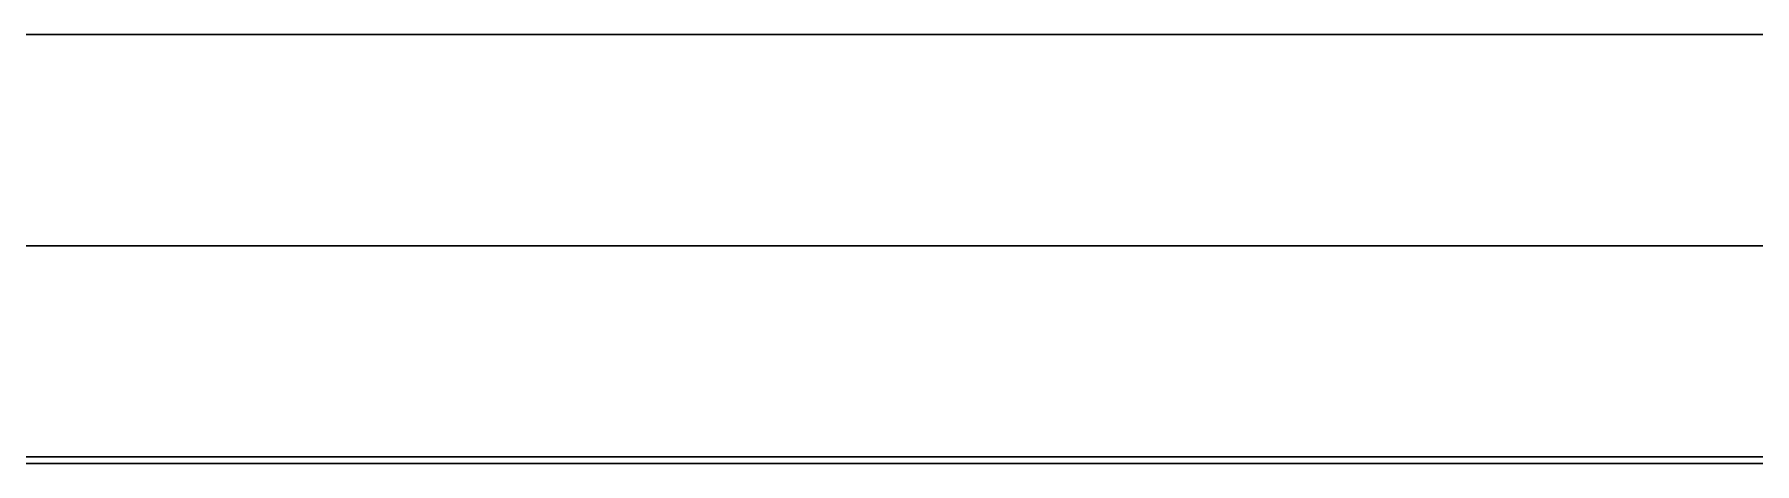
# Model space of a CAD drawing. Header units: inches. Extents: x 0 to 240, y -6 to 240.
# Drawn here: x 148.79 to 156.95, y -6.28 to -4.25 of the extents above; entities that cross this region are included whole.
import ezdxf

# ---------------------------------------------------------------- set-up
doc = ezdxf.new("R2010")
doc.units = ezdxf.units.IN
doc.header["$MEASUREMENT"] = 0
doc.layers.add('MODEL$frame-a', color=252, linetype='Continuous', true_color=0x696969)
doc.layers.add('MODEL$perf-pan', color=7, linetype='Continuous', true_color=0x646464)

msp = doc.modelspace()

# ---------------------------------------------------------------- linework, layer by layer
at = {"layer": 'MODEL$frame-a'}
for points in [[(80, -4.25, 576), (160, -4.25, 576)], [(160, -4.25, 432), (80, -4.25, 432)], [(80, -4.25, 432), (160, -4.25, 432)], [(160, -4.25, 288), (80, -4.25, 288)], [(80, -4.25, 288), (160, -4.25, 288)], [(160, -4.25, 144), (80, -4.25, 144)], [(82, -4.25, 434), (158, -4.25, 434)], [(158, -4.25, 574), (82, -4.25, 574)], [(82, -4.25, 290), (158, -4.25, 290)], [(158, -4.25, 430), (82, -4.25, 430)], [(82, -4.25, 146), (158, -4.25, 146)], [(158, -4.25, 286), (82, -4.25, 286)], [(80, -5.25, 576), (160, -5.25, 576)], [(160, -5.25, 432), (80, -5.25, 432)], [(80, -5.25, 432), (160, -5.25, 432)], [(160, -5.25, 288), (80, -5.25, 288)], [(80, -5.25, 288), (160, -5.25, 288)], [(160, -5.25, 144), (80, -5.25, 144)], [(82, -5.25, 434), (158, -5.25, 434)], [(158, -5.25, 574), (82, -5.25, 574)], [(82, -5.25, 290), (158, -5.25, 290)], [(158, -5.25, 430), (82, -5.25, 430)], [(82, -5.25, 146), (158, -5.25, 146)], [(158, -5.25, 286), (82, -5.25, 286)], [(80, -6.25, 576), (160, -6.25, 576)], [(160, -6.25, 432), (80, -6.25, 432)], [(80, -6.25, 432), (160, -6.25, 432)], [(160, -6.25, 288), (80, -6.25, 288)], [(80, -6.25, 288), (160, -6.25, 288)], [(160, -6.25, 144), (80, -6.25, 144)], [(82, -6.25, 434), (158, -6.25, 434)], [(158, -6.25, 574), (82, -6.25, 574)], [(82, -6.25, 290), (158, -6.25, 290)], [(158, -6.25, 430), (82, -6.25, 430)], [(82, -6.25, 146), (158, -6.25, 146)], [(158, -6.25, 286), (82, -6.25, 286)]]:
    msp.add_open_spline(points, degree=1, dxfattribs=at)
at = {"layer": 'MODEL$perf-pan'}
for p, q in [((80.5, -6.2812, 432.5), (159.5, -6.2812, 432.5)), ((159.5, -6.2812, 575.5), (80.5, -6.2812, 575.5)), ((80.5, -6.2812, 288.5), (159.5, -6.2812, 288.5)), ((159.5, -6.2812, 431.5), (80.5, -6.2812, 431.5)), ((80.5, -6.2812, 144.5), (159.5, -6.2812, 144.5)), ((159.5, -6.2812, 287.5), (80.5, -6.2812, 287.5)), ((148.9829, -6.2812, 216), (153.4102, -6.2812, 216)), ((149.3472, -6.2812, 360), (152.9567, -6.2812, 360)), ((149.6722, -6.2812, 504), (152.6792, -6.2812, 504)), ((155.8718, -6.2812, 216), (159.5, -6.2812, 216)), ((156.3253, -6.2812, 360), (159.5, -6.2812, 360)), ((156.6028, -6.2812, 504), (159.5, -6.2812, 504))]:
    msp.add_line(p, q, dxfattribs=at)
for points in [[(150.0059, -6.2812, 565.3239), (147.7128, -6.2812, 566.6478)], [(149.9866, -6.2812, 553.3128), (147.7128, -6.2812, 554.6255)], [(149.9982, -6.2812, 541.3194), (147.7128, -6.2812, 542.6389)], [(150.0408, -6.2812, 529.344), (147.7128, -6.2812, 530.6881)], [(149.9027, -6.2812, 517.2644), (147.7128, -6.2812, 518.5287)], [(149.6722, -6.2812, 505.1312), (147.7128, -6.2812, 506.2625)], [(149.4416, -6.2812, 492.9981), (147.7128, -6.2812, 493.9962)], [(149.211, -6.2812, 480.865), (147.7128, -6.2812, 481.7299)], [(148.9804, -6.2812, 468.7318), (147.7128, -6.2812, 469.4637)], [(148.9835, -6.2812, 444.7336), (147.7128, -6.2812, 445.4673)], [(147.7128, -6.2812, 561.3522), (150.0059, -6.2812, 562.6761)], [(147.7128, -6.2812, 549.3745), (149.9866, -6.2812, 550.6872)], [(147.7128, -6.2812, 537.3611), (149.9982, -6.2812, 538.6806)], [(147.7128, -6.2812, 525.3119), (150.0408, -6.2812, 526.656)], [(147.7128, -6.2812, 513.4713), (149.9027, -6.2812, 514.7356)], [(147.7128, -6.2812, 501.7375), (149.6722, -6.2812, 502.8688)], [(147.7128, -6.2812, 490.0038), (149.4416, -6.2812, 491.0019)], [(147.7128, -6.2812, 478.2701), (149.211, -6.2812, 479.135)], [(147.7128, -6.2812, 466.5363), (148.9804, -6.2812, 467.2682)], [(147.7128, -6.2812, 442.5327), (148.9835, -6.2812, 443.2664)], [(149.098, -6.2812, 420.7997), (147.7128, -6.2812, 421.5995)], [(148.9088, -6.2812, 408.6905), (147.7128, -6.2812, 409.381)], [(148.9708, -6.2812, 384.7263), (147.7128, -6.2812, 385.4526)], [(149.1595, -6.2812, 372.8352), (147.7128, -6.2812, 373.6704)], [(149.3472, -6.2812, 360.9436), (147.7128, -6.2812, 361.8873)], [(149.5335, -6.2812, 349.0512), (147.7128, -6.2812, 350.1023)], [(149.7175, -6.2812, 337.1574), (147.7128, -6.2812, 338.3148)], [(149.8989, -6.2812, 325.2621), (147.7128, -6.2812, 326.5242)], [(150.077, -6.2812, 313.365), (147.7128, -6.2812, 314.73)], [(149.9495, -6.2812, 301.2914), (147.7128, -6.2812, 302.5827)], [(147.7128, -6.2812, 418.4005), (149.098, -6.2812, 419.2003)], [(147.7128, -6.2812, 406.619), (148.9088, -6.2812, 407.3095)], [(147.7128, -6.2812, 382.5474), (148.9708, -6.2812, 383.2737)], [(147.7128, -6.2812, 370.3296), (149.1595, -6.2812, 371.1648)], [(147.7128, -6.2812, 358.1127), (149.3472, -6.2812, 359.0564)], [(147.7128, -6.2812, 345.8977), (149.5335, -6.2812, 346.9488)], [(147.7128, -6.2812, 333.6852), (149.7175, -6.2812, 334.8426)], [(147.7128, -6.2812, 321.4758), (149.8989, -6.2812, 322.7379)], [(147.7128, -6.2812, 309.27), (150.077, -6.2812, 310.635)], [(147.7128, -6.2812, 297.4173), (149.9495, -6.2812, 298.7086)], [(149.534, -6.2812, 277.0515), (147.7128, -6.2812, 278.103)], [(149.33, -6.2812, 264.9337), (147.7128, -6.2812, 265.8674)], [(149.1263, -6.2812, 252.8161), (147.7128, -6.2812, 253.6322)], [(148.9232, -6.2812, 240.6988), (147.7128, -6.2812, 241.3977)], [(148.9829, -6.2812, 216.7333), (147.7128, -6.2812, 217.4666)], [(149.1787, -6.2812, 204.8463), (147.7128, -6.2812, 205.6926)], [(149.3649, -6.2812, 192.9538), (147.7128, -6.2812, 193.9076)], [(149.5407, -6.2812, 181.0553), (147.7128, -6.2812, 182.1106)], [(149.7126, -6.2812, 169.1546), (147.7128, -6.2812, 170.3091)], [(149.8851, -6.2812, 157.2542), (147.7128, -6.2812, 158.5084)], [(147.7128, -6.2812, 273.897), (149.534, -6.2812, 274.9485)], [(147.7128, -6.2812, 262.1326), (149.33, -6.2812, 263.0663)], [(147.7128, -6.2812, 250.3678), (149.1263, -6.2812, 251.1839)], [(147.7128, -6.2812, 238.6023), (148.9232, -6.2812, 239.3012)], [(147.7128, -6.2812, 214.5334), (148.9829, -6.2812, 215.2667)], [(147.7128, -6.2812, 202.3074), (149.1787, -6.2812, 203.1537)], [(147.7128, -6.2812, 190.0924), (149.3649, -6.2812, 191.0462)], [(147.7128, -6.2812, 177.8894), (149.5407, -6.2812, 178.9447)], [(147.7128, -6.2812, 165.6909), (149.7126, -6.2812, 166.8454)], [(147.7128, -6.2812, 153.4916), (149.8851, -6.2812, 154.7458)], [(148.7981, -6.2812, 568.6266), (151.1769, -6.2812, 567.2532)], [(148.7981, -6.2812, 571.3734), (148.7981, -6.2812, 568.6266)], [(151.1769, -6.2812, 572.7468), (148.7981, -6.2812, 571.3734)], [(148.8086, -6.2812, 532.6326), (151.1769, -6.2812, 531.2653)], [(148.8086, -6.2812, 535.3674), (148.8086, -6.2812, 532.6326)], [(151.1769, -6.2812, 536.7347), (148.8086, -6.2812, 535.3674)], [(148.8309, -6.2812, 556.6455), (151.1769, -6.2812, 555.2911)], [(148.8309, -6.2812, 559.3545), (148.8309, -6.2812, 556.6455)], [(151.1769, -6.2812, 560.7089), (148.8309, -6.2812, 559.3545)], [(148.8313, -6.2812, 304.6457), (151.1769, -6.2812, 303.2915)], [(148.8313, -6.2812, 307.3543), (148.8313, -6.2812, 304.6457)], [(151.1769, -6.2812, 308.7085), (148.8313, -6.2812, 307.3543)], [(148.8348, -6.2812, 544.6478), (151.1769, -6.2812, 543.2955)], [(148.8348, -6.2812, 547.3522), (148.8348, -6.2812, 544.6478)], [(151.1769, -6.2812, 548.7045), (148.8348, -6.2812, 547.3522)], [(148.8703, -6.2812, 520.6683), (151.1769, -6.2812, 519.3365)], [(148.8703, -6.2812, 523.3317), (148.8703, -6.2812, 520.6683)], [(151.1769, -6.2812, 524.6635), (148.8703, -6.2812, 523.3317)], [(148.8714, -6.2812, 316.6689), (151.1769, -6.2812, 315.3379)], [(148.8714, -6.2812, 319.3311), (148.8714, -6.2812, 316.6689)], [(151.1769, -6.2812, 320.6621), (148.8714, -6.2812, 319.3311)], [(148.9088, -6.2812, 407.3095), (148.9088, -6.2812, 408.6905)], [(148.9232, -6.2812, 239.3012), (148.9232, -6.2812, 240.6988)], [(148.9483, -6.2812, 148.7133), (151.1769, -6.2812, 147.4266)], [(148.9483, -6.2812, 151.2867), (148.9483, -6.2812, 148.7133)], [(151.1769, -6.2812, 152.5734), (148.9483, -6.2812, 151.2867)], [(148.9708, -6.2812, 383.2737), (148.9708, -6.2812, 384.7263)], [(148.9804, -6.2812, 467.2682), (148.9804, -6.2812, 468.7318)], [(148.9829, -6.2812, 215.2667), (148.9829, -6.2812, 216.7333)], [(148.9835, -6.2812, 443.2664), (148.9835, -6.2812, 444.7336)], [(149.0367, -6.2812, 292.7643), (151.1769, -6.2812, 291.5287)], [(149.0367, -6.2812, 295.2357), (149.0367, -6.2812, 292.7643)], [(151.1769, -6.2812, 296.4713), (149.0367, -6.2812, 295.2357)], [(149.0529, -6.2812, 328.7737), (151.1769, -6.2812, 327.5474)], [(149.0529, -6.2812, 331.2263), (149.0529, -6.2812, 328.7737)], [(151.1769, -6.2812, 332.4526), (149.0529, -6.2812, 331.2263)], [(149.098, -6.2812, 419.2003), (149.098, -6.2812, 420.7997)], [(149.1009, -6.2812, 508.8014), (151.1769, -6.2812, 507.6028)], [(149.1009, -6.2812, 511.1986), (149.1009, -6.2812, 508.8014)], [(151.1769, -6.2812, 512.3972), (149.1009, -6.2812, 511.1986)], [(149.1231, -6.2812, 160.8142), (151.1769, -6.2812, 159.6285)], [(149.1231, -6.2812, 163.1858), (149.1231, -6.2812, 160.8142)], [(151.1769, -6.2812, 164.3715), (149.1231, -6.2812, 163.1858)], [(149.1263, -6.2812, 251.1839), (149.1263, -6.2812, 252.8161)], [(149.1595, -6.2812, 371.1648), (149.1595, -6.2812, 372.8352)], [(149.1787, -6.2812, 203.1537), (149.1787, -6.2812, 204.8463)], [(149.211, -6.2812, 479.135), (149.211, -6.2812, 480.865)], [(149.2371, -6.2812, 340.88), (151.1769, -6.2812, 339.7601)], [(149.2371, -6.2812, 343.12), (149.2371, -6.2812, 340.88)], [(151.1769, -6.2812, 344.2399), (149.2371, -6.2812, 343.12)], [(149.2465, -6.2812, 280.8855), (151.1769, -6.2812, 279.771)], [(149.2465, -6.2812, 283.1145), (149.2465, -6.2812, 280.8855)], [(151.1769, -6.2812, 284.229), (149.2465, -6.2812, 283.1145)], [(149.2956, -6.2812, 172.9138), (151.1769, -6.2812, 171.8276)], [(149.2956, -6.2812, 175.0862), (149.2956, -6.2812, 172.9138)], [(151.1769, -6.2812, 176.1724), (149.2956, -6.2812, 175.0862)], [(149.33, -6.2812, 263.0663), (149.33, -6.2812, 264.9337)], [(149.3315, -6.2812, 496.9346), (151.1769, -6.2812, 495.8691)], [(149.3315, -6.2812, 499.0654), (149.3315, -6.2812, 496.9346)], [(151.1769, -6.2812, 500.1309), (149.3315, -6.2812, 499.0654)], [(149.3472, -6.2812, 359.0564), (149.3472, -6.2812, 360.9436)], [(149.3649, -6.2812, 191.0462), (149.3649, -6.2812, 192.9538)], [(149.4235, -6.2812, 352.9877), (151.1769, -6.2812, 351.9754)], [(149.4235, -6.2812, 355.0123), (149.4235, -6.2812, 352.9877)], [(151.1769, -6.2812, 356.0246), (149.4235, -6.2812, 355.0123)], [(149.4416, -6.2812, 491.0019), (149.4416, -6.2812, 492.9981)], [(149.4499, -6.2812, 269.0029), (151.1769, -6.2812, 268.0058)], [(149.4499, -6.2812, 270.9971), (149.4499, -6.2812, 269.0029)], [(151.1769, -6.2812, 271.9942), (149.4499, -6.2812, 270.9971)], [(149.4675, -6.2812, 185.0131), (151.1769, -6.2812, 184.0262)], [(149.4675, -6.2812, 186.9869), (149.4675, -6.2812, 185.0131)], [(151.1769, -6.2812, 187.9738), (149.4675, -6.2812, 186.9869)], [(149.5335, -6.2812, 346.9488), (149.5335, -6.2812, 349.0512)], [(149.534, -6.2812, 274.9485), (149.534, -6.2812, 277.0515)], [(149.5407, -6.2812, 178.9447), (149.5407, -6.2812, 181.0553)], [(149.5621, -6.2812, 485.0677), (151.1769, -6.2812, 484.1354)], [(149.5621, -6.2812, 486.9323), (149.5621, -6.2812, 485.0677)], [(151.1769, -6.2812, 487.8646), (149.5621, -6.2812, 486.9323)], [(149.6114, -6.2812, 365.0962), (151.1769, -6.2812, 364.1923)], [(149.6114, -6.2812, 366.9038), (149.6114, -6.2812, 365.0962)], [(151.1769, -6.2812, 367.8077), (149.6114, -6.2812, 366.9038)], [(149.6434, -6.2812, 197.1146), (151.1769, -6.2812, 196.2293)], [(149.6434, -6.2812, 198.8854), (149.6434, -6.2812, 197.1146)], [(151.1769, -6.2812, 199.7707), (149.6434, -6.2812, 198.8854)], [(149.6528, -6.2812, 257.12), (151.1769, -6.2812, 256.2401)], [(149.6528, -6.2812, 258.88), (149.6528, -6.2812, 257.12)], [(151.1769, -6.2812, 259.7599), (149.6528, -6.2812, 258.88)], [(149.6722, -6.2812, 502.8688), (149.6722, -6.2812, 505.1312)], [(149.7126, -6.2812, 166.8454), (149.7126, -6.2812, 169.1546)], [(149.7175, -6.2812, 334.8426), (149.7175, -6.2812, 337.1574)], [(149.7219, -6.2812, 425.16), (151.1769, -6.2812, 424.3199)], [(149.7219, -6.2812, 426.84), (149.7219, -6.2812, 425.16)], [(151.1769, -6.2812, 427.6801), (149.7219, -6.2812, 426.84)], [(149.7922, -6.2812, 437.2005), (151.1769, -6.2812, 436.401)], [(149.7922, -6.2812, 438.7995), (149.7922, -6.2812, 437.2005)], [(151.1769, -6.2812, 439.599), (149.7922, -6.2812, 438.7995)], [(149.7927, -6.2812, 473.2009), (151.1769, -6.2812, 472.4017)], [(149.7927, -6.2812, 474.7991), (149.7927, -6.2812, 473.2009)], [(151.1769, -6.2812, 475.5983), (149.7927, -6.2812, 474.7991)], [(149.8002, -6.2812, 377.2052), (151.1769, -6.2812, 376.4103)], [(149.8002, -6.2812, 378.7948), (149.8002, -6.2812, 377.2052)], [(151.1769, -6.2812, 379.5897), (149.8002, -6.2812, 378.7948)], [(149.8284, -6.2812, 209.2214), (151.1769, -6.2812, 208.4429)], [(149.8284, -6.2812, 210.7786), (149.8284, -6.2812, 209.2214)], [(151.1769, -6.2812, 211.5571), (149.8284, -6.2812, 210.7786)], [(149.8548, -6.2812, 245.2367), (151.1769, -6.2812, 244.4734)], [(149.8548, -6.2812, 246.7633), (149.8548, -6.2812, 245.2367)], [(151.1769, -6.2812, 247.5266), (149.8548, -6.2812, 246.7633)], [(149.8851, -6.2812, 154.7458), (149.8851, -6.2812, 157.2542)], [(149.8989, -6.2812, 322.7379), (149.8989, -6.2812, 325.2621)], [(149.9027, -6.2812, 514.7356), (149.9027, -6.2812, 517.2644)], [(149.9105, -6.2812, 413.2688), (151.1769, -6.2812, 412.5376)], [(149.9105, -6.2812, 414.7312), (149.9105, -6.2812, 413.2688)], [(151.1769, -6.2812, 415.4624), (149.9105, -6.2812, 414.7312)], [(149.9495, -6.2812, 298.7086), (149.9495, -6.2812, 301.2914)], [(149.9866, -6.2812, 550.6872), (149.9866, -6.2812, 553.3128)], [(149.9894, -6.2812, 389.3144), (151.1769, -6.2812, 388.6288)], [(149.9894, -6.2812, 390.6856), (149.9894, -6.2812, 389.3144)], [(151.1769, -6.2812, 391.3712), (149.9894, -6.2812, 390.6856)], [(149.9982, -6.2812, 538.6806), (149.9982, -6.2812, 541.3194)], [(150.0059, -6.2812, 562.6761), (150.0059, -6.2812, 565.3239)], [(150.0219, -6.2812, 221.3332), (151.1769, -6.2812, 220.6663)], [(150.0219, -6.2812, 222.6668), (150.0219, -6.2812, 221.3332)], [(151.1769, -6.2812, 223.3337), (150.0219, -6.2812, 222.6668)], [(150.0228, -6.2812, 449.3337), (151.1769, -6.2812, 448.6673)], [(150.0228, -6.2812, 450.6663), (150.0228, -6.2812, 449.3337)], [(151.1769, -6.2812, 451.3327), (150.0228, -6.2812, 450.6663)], [(150.0234, -6.2812, 461.334), (151.1769, -6.2812, 460.668)], [(150.0234, -6.2812, 462.666), (150.0234, -6.2812, 461.334)], [(151.1769, -6.2812, 463.332), (150.0234, -6.2812, 462.666)], [(150.0408, -6.2812, 526.656), (150.0408, -6.2812, 529.344)], [(150.0555, -6.2812, 233.3525), (151.1769, -6.2812, 232.7051)], [(150.0555, -6.2812, 234.6475), (150.0555, -6.2812, 233.3525)], [(151.1769, -6.2812, 235.2949), (150.0555, -6.2812, 234.6475)], [(150.077, -6.2812, 310.635), (150.077, -6.2812, 313.365)], [(150.0996, -6.2812, 401.378), (151.1769, -6.2812, 400.756)], [(150.0996, -6.2812, 402.622), (150.0996, -6.2812, 401.378)], [(151.1769, -6.2812, 403.244), (150.0996, -6.2812, 402.622)], [(153.5557, -6.2812, 571.3734), (151.1769, -6.2812, 572.7468)], [(153.5229, -6.2812, 559.3545), (151.1769, -6.2812, 560.7089)], [(153.5191, -6.2812, 547.3522), (151.1769, -6.2812, 548.7045)], [(153.5452, -6.2812, 535.3674), (151.1769, -6.2812, 536.7347)], [(153.4836, -6.2812, 523.3317), (151.1769, -6.2812, 524.6635)], [(153.2529, -6.2812, 511.1986), (151.1769, -6.2812, 512.3972)], [(153.0223, -6.2812, 499.0654), (151.1769, -6.2812, 500.1309)], [(152.7917, -6.2812, 486.9323), (151.1769, -6.2812, 487.8646)], [(152.5611, -6.2812, 474.7991), (151.1769, -6.2812, 475.5983)], [(152.3305, -6.2812, 462.666), (151.1769, -6.2812, 463.332)], [(152.331, -6.2812, 450.6663), (151.1769, -6.2812, 451.3327)], [(152.5617, -6.2812, 438.7995), (151.1769, -6.2812, 439.599)], [(151.1769, -6.2812, 567.2532), (153.5557, -6.2812, 568.6266)], [(151.1769, -6.2812, 555.2911), (153.5229, -6.2812, 556.6455)], [(151.1769, -6.2812, 543.2955), (153.5191, -6.2812, 544.6478)], [(151.1769, -6.2812, 531.2653), (153.5452, -6.2812, 532.6326)], [(151.1769, -6.2812, 519.3365), (153.4836, -6.2812, 520.6683)], [(151.1769, -6.2812, 507.6028), (153.2529, -6.2812, 508.8014)], [(151.1769, -6.2812, 495.8691), (153.0223, -6.2812, 496.9346)], [(151.1769, -6.2812, 484.1354), (152.7917, -6.2812, 485.0677)], [(151.1769, -6.2812, 472.4017), (152.5611, -6.2812, 473.2009)], [(151.1769, -6.2812, 460.668), (152.3305, -6.2812, 461.334)], [(151.1769, -6.2812, 448.6673), (152.331, -6.2812, 449.3337)], [(151.1769, -6.2812, 436.401), (152.5617, -6.2812, 437.2005)], [(152.6319, -6.2812, 426.84), (151.1769, -6.2812, 427.6801)], [(152.4433, -6.2812, 414.7312), (151.1769, -6.2812, 415.4624)], [(152.2542, -6.2812, 402.622), (151.1769, -6.2812, 403.244)], [(152.3644, -6.2812, 390.6856), (151.1769, -6.2812, 391.3712)], [(152.5536, -6.2812, 378.7948), (151.1769, -6.2812, 379.5897)], [(152.7424, -6.2812, 366.9038), (151.1769, -6.2812, 367.8077)], [(152.9303, -6.2812, 355.0123), (151.1769, -6.2812, 356.0246)], [(153.1167, -6.2812, 343.12), (151.1769, -6.2812, 344.2399)], [(153.3009, -6.2812, 331.2263), (151.1769, -6.2812, 332.4526)], [(153.4824, -6.2812, 319.3311), (151.1769, -6.2812, 320.6621)], [(153.5226, -6.2812, 307.3543), (151.1769, -6.2812, 308.7085)], [(153.3171, -6.2812, 295.2357), (151.1769, -6.2812, 296.4713)], [(151.1769, -6.2812, 424.3199), (152.6319, -6.2812, 425.16)], [(151.1769, -6.2812, 412.5376), (152.4433, -6.2812, 413.2688)], [(151.1769, -6.2812, 400.756), (152.2542, -6.2812, 401.378)], [(151.1769, -6.2812, 388.6288), (152.3644, -6.2812, 389.3144)], [(151.1769, -6.2812, 376.4103), (152.5536, -6.2812, 377.2052)], [(151.1769, -6.2812, 364.1923), (152.7424, -6.2812, 365.0962)], [(151.1769, -6.2812, 351.9754), (152.9303, -6.2812, 352.9877)], [(151.1769, -6.2812, 339.7601), (153.1167, -6.2812, 340.88)], [(151.1769, -6.2812, 327.5474), (153.3009, -6.2812, 328.7737)], [(151.1769, -6.2812, 315.3379), (153.4824, -6.2812, 316.6689)], [(151.1769, -6.2812, 303.2915), (153.5226, -6.2812, 304.6457)], [(151.1769, -6.2812, 291.5287), (153.3171, -6.2812, 292.7643)], [(153.1073, -6.2812, 283.1145), (151.1769, -6.2812, 284.229)], [(152.9039, -6.2812, 270.9971), (151.1769, -6.2812, 271.9942)], [(152.701, -6.2812, 258.88), (151.1769, -6.2812, 259.7599)], [(152.499, -6.2812, 246.7633), (151.1769, -6.2812, 247.5266)], [(152.2984, -6.2812, 234.6475), (151.1769, -6.2812, 235.2949)], [(152.3319, -6.2812, 222.6668), (151.1769, -6.2812, 223.3337)], [(152.5254, -6.2812, 210.7786), (151.1769, -6.2812, 211.5571)], [(152.7104, -6.2812, 198.8854), (151.1769, -6.2812, 199.7707)], [(152.8863, -6.2812, 186.9869), (151.1769, -6.2812, 187.9738)], [(153.0583, -6.2812, 175.0862), (151.1769, -6.2812, 176.1724)], [(153.2307, -6.2812, 163.1858), (151.1769, -6.2812, 164.3715)], [(153.4056, -6.2812, 151.2867), (151.1769, -6.2812, 152.5734)], [(151.1769, -6.2812, 279.771), (153.1073, -6.2812, 280.8855)], [(151.1769, -6.2812, 268.0058), (152.9039, -6.2812, 269.0029)], [(151.1769, -6.2812, 256.2401), (152.701, -6.2812, 257.12)], [(151.1769, -6.2812, 244.4734), (152.499, -6.2812, 245.2367)], [(151.1769, -6.2812, 232.7051), (152.2984, -6.2812, 233.3525)], [(151.1769, -6.2812, 220.6663), (152.3319, -6.2812, 221.3332)], [(151.1769, -6.2812, 208.4429), (152.5254, -6.2812, 209.2214)], [(151.1769, -6.2812, 196.2293), (152.7104, -6.2812, 197.1146)], [(151.1769, -6.2812, 184.0262), (152.8863, -6.2812, 185.0131)], [(151.1769, -6.2812, 171.8276), (153.0583, -6.2812, 172.9138)], [(151.1769, -6.2812, 159.6285), (153.2307, -6.2812, 160.8142)], [(151.1769, -6.2812, 147.4266), (153.4056, -6.2812, 148.7133)], [(152.2161, -6.2812, 562.6), (154.641, -6.2812, 561.2)], [(152.2161, -6.2812, 565.4), (152.2161, -6.2812, 562.6)], [(154.641, -6.2812, 566.8), (152.2161, -6.2812, 565.4)], [(152.2161, -6.2812, 310.6), (154.641, -6.2812, 309.2)], [(152.2161, -6.2812, 313.4), (152.2161, -6.2812, 310.6)], [(154.641, -6.2812, 314.8), (152.2161, -6.2812, 313.4)], [(152.218, -6.2812, 526.6011), (154.641, -6.2812, 525.2021)], [(152.218, -6.2812, 529.3989), (152.218, -6.2812, 526.6011)], [(154.641, -6.2812, 530.7979), (152.218, -6.2812, 529.3989)], [(152.2234, -6.2812, 538.6042), (154.641, -6.2812, 537.2083)], [(152.2234, -6.2812, 541.3958), (152.2234, -6.2812, 538.6042)], [(154.641, -6.2812, 542.7917), (152.2234, -6.2812, 541.3958)], [(152.2341, -6.2812, 550.6104), (154.641, -6.2812, 549.2207)], [(152.2341, -6.2812, 553.3896), (152.2341, -6.2812, 550.6104)], [(154.641, -6.2812, 554.7793), (152.2341, -6.2812, 553.3896)], [(152.2542, -6.2812, 401.378), (152.2542, -6.2812, 402.622)], [(152.2984, -6.2812, 233.3525), (152.2984, -6.2812, 234.6475)], [(152.3305, -6.2812, 461.334), (152.3305, -6.2812, 462.666)], [(152.331, -6.2812, 449.3337), (152.331, -6.2812, 450.6663)], [(152.3319, -6.2812, 221.3332), (152.3319, -6.2812, 222.6668)], [(152.3644, -6.2812, 389.3144), (152.3644, -6.2812, 390.6856)], [(152.3905, -6.2812, 298.7007), (154.641, -6.2812, 297.4013)], [(152.3905, -6.2812, 301.2993), (152.3905, -6.2812, 298.7007)], [(154.641, -6.2812, 302.5987), (152.3905, -6.2812, 301.2993)], [(152.3977, -6.2812, 322.7048), (154.641, -6.2812, 321.4096)], [(152.3977, -6.2812, 325.2952), (152.3977, -6.2812, 322.7048)], [(154.641, -6.2812, 326.5904), (152.3977, -6.2812, 325.2952)], [(152.4433, -6.2812, 413.2688), (152.4433, -6.2812, 414.7312)], [(152.4486, -6.2812, 514.7342), (154.641, -6.2812, 513.4684)], [(152.4486, -6.2812, 517.2658), (152.4486, -6.2812, 514.7342)], [(154.641, -6.2812, 518.5316), (152.4486, -6.2812, 517.2658)], [(152.499, -6.2812, 245.2367), (152.499, -6.2812, 246.7633)], [(152.5254, -6.2812, 209.2214), (152.5254, -6.2812, 210.7786)], [(152.531, -6.2812, 154.7818), (154.641, -6.2812, 153.5635)], [(152.531, -6.2812, 157.2182), (152.531, -6.2812, 154.7818)], [(154.641, -6.2812, 158.4365), (152.531, -6.2812, 157.2182)], [(152.5536, -6.2812, 377.2052), (152.5536, -6.2812, 378.7948)], [(152.5611, -6.2812, 473.2009), (152.5611, -6.2812, 474.7991)], [(152.5617, -6.2812, 437.2005), (152.5617, -6.2812, 438.7995)], [(152.582, -6.2812, 334.8112), (154.641, -6.2812, 333.6225)], [(152.582, -6.2812, 337.1888), (152.582, -6.2812, 334.8112)], [(154.641, -6.2812, 338.3775), (152.582, -6.2812, 337.1888)], [(152.6319, -6.2812, 425.16), (152.6319, -6.2812, 426.84)], [(152.6792, -6.2812, 502.8674), (154.641, -6.2812, 501.7347)], [(152.6792, -6.2812, 505.1326), (152.6792, -6.2812, 502.8674)], [(154.641, -6.2812, 506.2653), (152.6792, -6.2812, 505.1326)], [(152.701, -6.2812, 257.12), (152.701, -6.2812, 258.88)], [(152.7057, -6.2812, 166.8826), (154.641, -6.2812, 165.7653)], [(152.7057, -6.2812, 169.1174), (152.7057, -6.2812, 166.8826)], [(154.641, -6.2812, 170.2347), (152.7057, -6.2812, 169.1174)], [(152.7104, -6.2812, 197.1146), (152.7104, -6.2812, 198.8854)], [(152.7424, -6.2812, 365.0962), (152.7424, -6.2812, 366.9038)], [(152.7687, -6.2812, 346.919), (154.641, -6.2812, 345.838)], [(152.7687, -6.2812, 349.081), (152.7687, -6.2812, 346.919)], [(154.641, -6.2812, 350.162), (152.7687, -6.2812, 349.081)], [(152.7917, -6.2812, 485.0677), (152.7917, -6.2812, 486.9323)], [(152.8032, -6.2812, 274.9389), (154.641, -6.2812, 273.8778)], [(152.8032, -6.2812, 277.0611), (152.8032, -6.2812, 274.9389)], [(154.641, -6.2812, 278.1222), (152.8032, -6.2812, 277.0611)], [(152.8781, -6.2812, 178.9822), (154.641, -6.2812, 177.9643)], [(152.8781, -6.2812, 181.0178), (152.8781, -6.2812, 178.9822)], [(154.641, -6.2812, 182.0357), (152.8781, -6.2812, 181.0178)], [(152.8863, -6.2812, 185.0131), (152.8863, -6.2812, 186.9869)], [(152.9039, -6.2812, 269.0029), (152.9039, -6.2812, 270.9971)], [(152.9099, -6.2812, 491.0005), (154.641, -6.2812, 490.0011)], [(152.9099, -6.2812, 492.9995), (152.9099, -6.2812, 491.0005)], [(154.641, -6.2812, 493.9989), (152.9099, -6.2812, 492.9995)], [(152.9303, -6.2812, 352.9877), (152.9303, -6.2812, 355.0123)], [(152.9567, -6.2812, 359.0276), (154.641, -6.2812, 358.0551)], [(152.9567, -6.2812, 360.9724), (152.9567, -6.2812, 359.0276)], [(154.641, -6.2812, 361.9449), (152.9567, -6.2812, 360.9724)], [(153.0051, -6.2812, 263.0555), (154.641, -6.2812, 262.111)], [(153.0051, -6.2812, 264.9445), (153.0051, -6.2812, 263.0555)], [(154.641, -6.2812, 265.889), (153.0051, -6.2812, 264.9445)], [(153.0223, -6.2812, 496.9346), (153.0223, -6.2812, 499.0654)], [(153.0501, -6.2812, 191.0815), (154.641, -6.2812, 190.163)], [(153.0501, -6.2812, 192.9185), (153.0501, -6.2812, 191.0815)], [(154.641, -6.2812, 193.837), (153.0501, -6.2812, 192.9185)], [(153.0583, -6.2812, 172.9138), (153.0583, -6.2812, 175.0862)], [(153.1073, -6.2812, 280.8855), (153.1073, -6.2812, 283.1145)], [(153.1167, -6.2812, 340.88), (153.1167, -6.2812, 343.12)], [(153.1405, -6.2812, 479.1337), (154.641, -6.2812, 478.2674)], [(153.1405, -6.2812, 480.8663), (153.1405, -6.2812, 479.1337)], [(154.641, -6.2812, 481.7326), (153.1405, -6.2812, 480.8663)], [(153.1456, -6.2812, 371.1366), (154.641, -6.2812, 370.2732)], [(153.1456, -6.2812, 372.8634), (153.1456, -6.2812, 371.1366)], [(154.641, -6.2812, 373.7268), (153.1456, -6.2812, 372.8634)], [(153.206, -6.2812, 251.1715), (154.641, -6.2812, 250.343)], [(153.206, -6.2812, 252.8285), (153.206, -6.2812, 251.1715)], [(154.641, -6.2812, 253.657), (153.206, -6.2812, 252.8285)], [(153.2261, -6.2812, 203.1831), (154.641, -6.2812, 202.3662)], [(153.2261, -6.2812, 204.8169), (153.2261, -6.2812, 203.1831)], [(154.641, -6.2812, 205.6338), (153.2261, -6.2812, 204.8169)], [(153.2307, -6.2812, 160.8142), (153.2307, -6.2812, 163.1858)], [(153.2529, -6.2812, 508.8014), (153.2529, -6.2812, 511.1986)], [(153.3009, -6.2812, 328.7737), (153.3009, -6.2812, 331.2263)], [(153.3049, -6.2812, 419.2286), (154.641, -6.2812, 418.4572)], [(153.3049, -6.2812, 420.7714), (153.3049, -6.2812, 419.2286)], [(154.641, -6.2812, 421.5428), (153.3049, -6.2812, 420.7714)], [(153.3171, -6.2812, 292.7643), (153.3171, -6.2812, 295.2357)], [(153.3348, -6.2812, 383.2459), (154.641, -6.2812, 382.4918)], [(153.3348, -6.2812, 384.7541), (153.3348, -6.2812, 383.2459)], [(154.641, -6.2812, 385.5082), (153.3348, -6.2812, 384.7541)], [(153.3712, -6.2812, 467.2668), (154.641, -6.2812, 466.5337)], [(153.3712, -6.2812, 468.7332), (153.3712, -6.2812, 467.2668)], [(154.641, -6.2812, 469.4663), (153.3712, -6.2812, 468.7332)], [(153.3726, -6.2812, 443.2677), (154.641, -6.2812, 442.5353)], [(153.3726, -6.2812, 444.7323), (153.3726, -6.2812, 443.2677)], [(154.641, -6.2812, 445.4647), (153.3726, -6.2812, 444.7323)], [(153.4053, -6.2812, 239.2865), (154.641, -6.2812, 238.5731)], [(153.4053, -6.2812, 240.7135), (153.4053, -6.2812, 239.2865)], [(154.641, -6.2812, 241.4269), (153.4053, -6.2812, 240.7135)], [(153.4056, -6.2812, 148.7133), (153.4056, -6.2812, 151.2867)], [(153.4102, -6.2812, 215.2894), (154.641, -6.2812, 214.5788)], [(153.4102, -6.2812, 216.7106), (153.4102, -6.2812, 215.2894)], [(154.641, -6.2812, 217.4212), (153.4102, -6.2812, 216.7106)], [(153.4824, -6.2812, 316.6689), (153.4824, -6.2812, 319.3311)], [(153.4836, -6.2812, 520.6683), (153.4836, -6.2812, 523.3317)], [(153.4933, -6.2812, 407.3374), (154.641, -6.2812, 406.6748)], [(153.4933, -6.2812, 408.6626), (153.4933, -6.2812, 407.3374)], [(154.641, -6.2812, 409.3252), (153.4933, -6.2812, 408.6626)], [(153.5191, -6.2812, 544.6478), (153.5191, -6.2812, 547.3522)], [(153.5226, -6.2812, 304.6457), (153.5226, -6.2812, 307.3543)], [(153.5229, -6.2812, 556.6455), (153.5229, -6.2812, 559.3545)], [(153.5242, -6.2812, 395.3552), (154.641, -6.2812, 394.7104)], [(153.5242, -6.2812, 396.6448), (153.5242, -6.2812, 395.3552)], [(154.641, -6.2812, 397.2896), (153.5242, -6.2812, 396.6448)], [(153.5452, -6.2812, 532.6326), (153.5452, -6.2812, 535.3674)], [(153.5557, -6.2812, 568.6266), (153.5557, -6.2812, 571.3734)], [(153.6018, -6.2812, 455.4), (154.641, -6.2812, 454.8)], [(153.6018, -6.2812, 456.6), (153.6018, -6.2812, 455.4)], [(154.641, -6.2812, 457.2), (153.6018, -6.2812, 456.6)], [(153.6018, -6.2812, 227.4), (154.641, -6.2812, 226.8)], [(153.6018, -6.2812, 228.6), (153.6018, -6.2812, 227.4)], [(154.641, -6.2812, 229.2), (153.6018, -6.2812, 228.6)], [(157.0659, -6.2812, 565.4), (154.641, -6.2812, 566.8)], [(157.0479, -6.2812, 553.3896), (154.641, -6.2812, 554.7793)], [(157.0587, -6.2812, 541.3958), (154.641, -6.2812, 542.7917)], [(157.064, -6.2812, 529.3989), (154.641, -6.2812, 530.7979)], [(156.8334, -6.2812, 517.2658), (154.641, -6.2812, 518.5316)], [(156.6028, -6.2812, 505.1326), (154.641, -6.2812, 506.2653)], [(156.3721, -6.2812, 492.9995), (154.641, -6.2812, 493.9989)], [(156.1415, -6.2812, 480.8663), (154.641, -6.2812, 481.7326)], [(155.9109, -6.2812, 468.7332), (154.641, -6.2812, 469.4663)], [(155.6802, -6.2812, 456.6), (154.641, -6.2812, 457.2)], [(155.9095, -6.2812, 444.7323), (154.641, -6.2812, 445.4647)], [(154.641, -6.2812, 561.2), (157.0659, -6.2812, 562.6)], [(154.641, -6.2812, 549.2207), (157.0479, -6.2812, 550.6104)], [(154.641, -6.2812, 537.2083), (157.0587, -6.2812, 538.6042)], [(154.641, -6.2812, 525.2021), (157.064, -6.2812, 526.6011)], [(154.641, -6.2812, 513.4684), (156.8334, -6.2812, 514.7342)], [(154.641, -6.2812, 501.7347), (156.6028, -6.2812, 502.8674)], [(154.641, -6.2812, 490.0011), (156.3721, -6.2812, 491.0005)], [(154.641, -6.2812, 478.2674), (156.1415, -6.2812, 479.1337)], [(154.641, -6.2812, 466.5337), (155.9109, -6.2812, 467.2668)], [(154.641, -6.2812, 454.8), (155.6802, -6.2812, 455.4)], [(154.641, -6.2812, 442.5353), (155.9095, -6.2812, 443.2677)], [(155.9771, -6.2812, 420.7714), (154.641, -6.2812, 421.5428)], [(155.7887, -6.2812, 408.6626), (154.641, -6.2812, 409.3252)], [(155.7579, -6.2812, 396.6448), (154.641, -6.2812, 397.2896)], [(155.9472, -6.2812, 384.7541), (154.641, -6.2812, 385.5082)], [(156.1365, -6.2812, 372.8634), (154.641, -6.2812, 373.7268)], [(156.3253, -6.2812, 360.9724), (154.641, -6.2812, 361.9449)], [(156.5134, -6.2812, 349.081), (154.641, -6.2812, 350.162)], [(156.7, -6.2812, 337.1888), (154.641, -6.2812, 338.3775)], [(156.8844, -6.2812, 325.2952), (154.641, -6.2812, 326.5904)], [(157.0659, -6.2812, 313.4), (154.641, -6.2812, 314.8)], [(156.8916, -6.2812, 301.2993), (154.641, -6.2812, 302.5987)], [(154.641, -6.2812, 418.4572), (155.9771, -6.2812, 419.2286)], [(154.641, -6.2812, 406.6748), (155.7887, -6.2812, 407.3374)], [(154.641, -6.2812, 394.7104), (155.7579, -6.2812, 395.3552)], [(154.641, -6.2812, 382.4918), (155.9472, -6.2812, 383.2459)], [(154.641, -6.2812, 370.2732), (156.1365, -6.2812, 371.1366)], [(154.641, -6.2812, 358.0551), (156.3253, -6.2812, 359.0276)], [(154.641, -6.2812, 345.838), (156.5134, -6.2812, 346.919)], [(154.641, -6.2812, 333.6225), (156.7, -6.2812, 334.8112)], [(154.641, -6.2812, 321.4096), (156.8844, -6.2812, 322.7048)], [(154.641, -6.2812, 309.2), (157.0659, -6.2812, 310.6)], [(154.641, -6.2812, 297.4013), (156.8916, -6.2812, 298.7007)], [(156.4789, -6.2812, 277.0611), (154.641, -6.2812, 278.1222)], [(156.2769, -6.2812, 264.9445), (154.641, -6.2812, 265.889)], [(156.076, -6.2812, 252.8285), (154.641, -6.2812, 253.657)], [(155.8767, -6.2812, 240.7135), (154.641, -6.2812, 241.4269)], [(155.6802, -6.2812, 228.6), (154.641, -6.2812, 229.2)], [(155.8718, -6.2812, 216.7106), (154.641, -6.2812, 217.4212)], [(156.0559, -6.2812, 204.8169), (154.641, -6.2812, 205.6338)], [(156.2319, -6.2812, 192.9185), (154.641, -6.2812, 193.837)], [(156.404, -6.2812, 181.0178), (154.641, -6.2812, 182.0357)], [(156.5763, -6.2812, 169.1174), (154.641, -6.2812, 170.2347)], [(156.7511, -6.2812, 157.2182), (154.641, -6.2812, 158.4365)], [(154.641, -6.2812, 273.8778), (156.4789, -6.2812, 274.9389)], [(154.641, -6.2812, 262.111), (156.2769, -6.2812, 263.0555)], [(154.641, -6.2812, 250.343), (156.076, -6.2812, 251.1715)], [(154.641, -6.2812, 238.5731), (155.8767, -6.2812, 239.2865)], [(154.641, -6.2812, 226.8), (155.6802, -6.2812, 227.4)], [(154.641, -6.2812, 214.5788), (155.8718, -6.2812, 215.2894)], [(154.641, -6.2812, 202.3662), (156.0559, -6.2812, 203.1831)], [(154.641, -6.2812, 190.163), (156.2319, -6.2812, 191.0815)], [(154.641, -6.2812, 177.9643), (156.404, -6.2812, 178.9822)], [(154.641, -6.2812, 165.7653), (156.5763, -6.2812, 166.8826)], [(154.641, -6.2812, 153.5635), (156.7511, -6.2812, 154.7818)], [(155.6802, -6.2812, 455.4), (155.6802, -6.2812, 456.6)], [(155.6802, -6.2812, 227.4), (155.6802, -6.2812, 228.6)], [(155.7579, -6.2812, 395.3552), (155.7579, -6.2812, 396.6448)], [(155.7887, -6.2812, 407.3374), (155.7887, -6.2812, 408.6626)], [(155.8718, -6.2812, 215.2894), (155.8718, -6.2812, 216.7106)], [(155.8767, -6.2812, 239.2865), (155.8767, -6.2812, 240.7135)], [(155.9095, -6.2812, 443.2677), (155.9095, -6.2812, 444.7323)], [(155.9109, -6.2812, 467.2668), (155.9109, -6.2812, 468.7332)], [(155.9472, -6.2812, 383.2459), (155.9472, -6.2812, 384.7541)], [(155.9771, -6.2812, 419.2286), (155.9771, -6.2812, 420.7714)], [(156.0559, -6.2812, 203.1831), (156.0559, -6.2812, 204.8169)], [(156.076, -6.2812, 251.1715), (156.076, -6.2812, 252.8285)], [(156.1365, -6.2812, 371.1366), (156.1365, -6.2812, 372.8634)], [(156.1415, -6.2812, 479.1337), (156.1415, -6.2812, 480.8663)], [(156.2319, -6.2812, 191.0815), (156.2319, -6.2812, 192.9185)], [(156.2769, -6.2812, 263.0555), (156.2769, -6.2812, 264.9445)], [(156.3253, -6.2812, 359.0276), (156.3253, -6.2812, 360.9724)], [(156.3721, -6.2812, 491.0005), (156.3721, -6.2812, 492.9995)], [(156.404, -6.2812, 178.9822), (156.404, -6.2812, 181.0178)], [(156.4789, -6.2812, 274.9389), (156.4789, -6.2812, 277.0611)], [(156.5134, -6.2812, 346.919), (156.5134, -6.2812, 349.081)], [(156.5763, -6.2812, 166.8826), (156.5763, -6.2812, 169.1174)], [(156.6028, -6.2812, 502.8674), (156.6028, -6.2812, 505.1326)], [(156.7, -6.2812, 334.8112), (156.7, -6.2812, 337.1888)], [(156.7511, -6.2812, 154.7818), (156.7511, -6.2812, 157.2182)], [(156.8334, -6.2812, 514.7342), (156.8334, -6.2812, 517.2658)], [(156.8844, -6.2812, 322.7048), (156.8844, -6.2812, 325.2952)], [(156.8916, -6.2812, 298.7007), (156.8916, -6.2812, 301.2993)]]:
    msp.add_open_spline(points, degree=1, dxfattribs=at)

doc.saveas('drawing.dxf')
